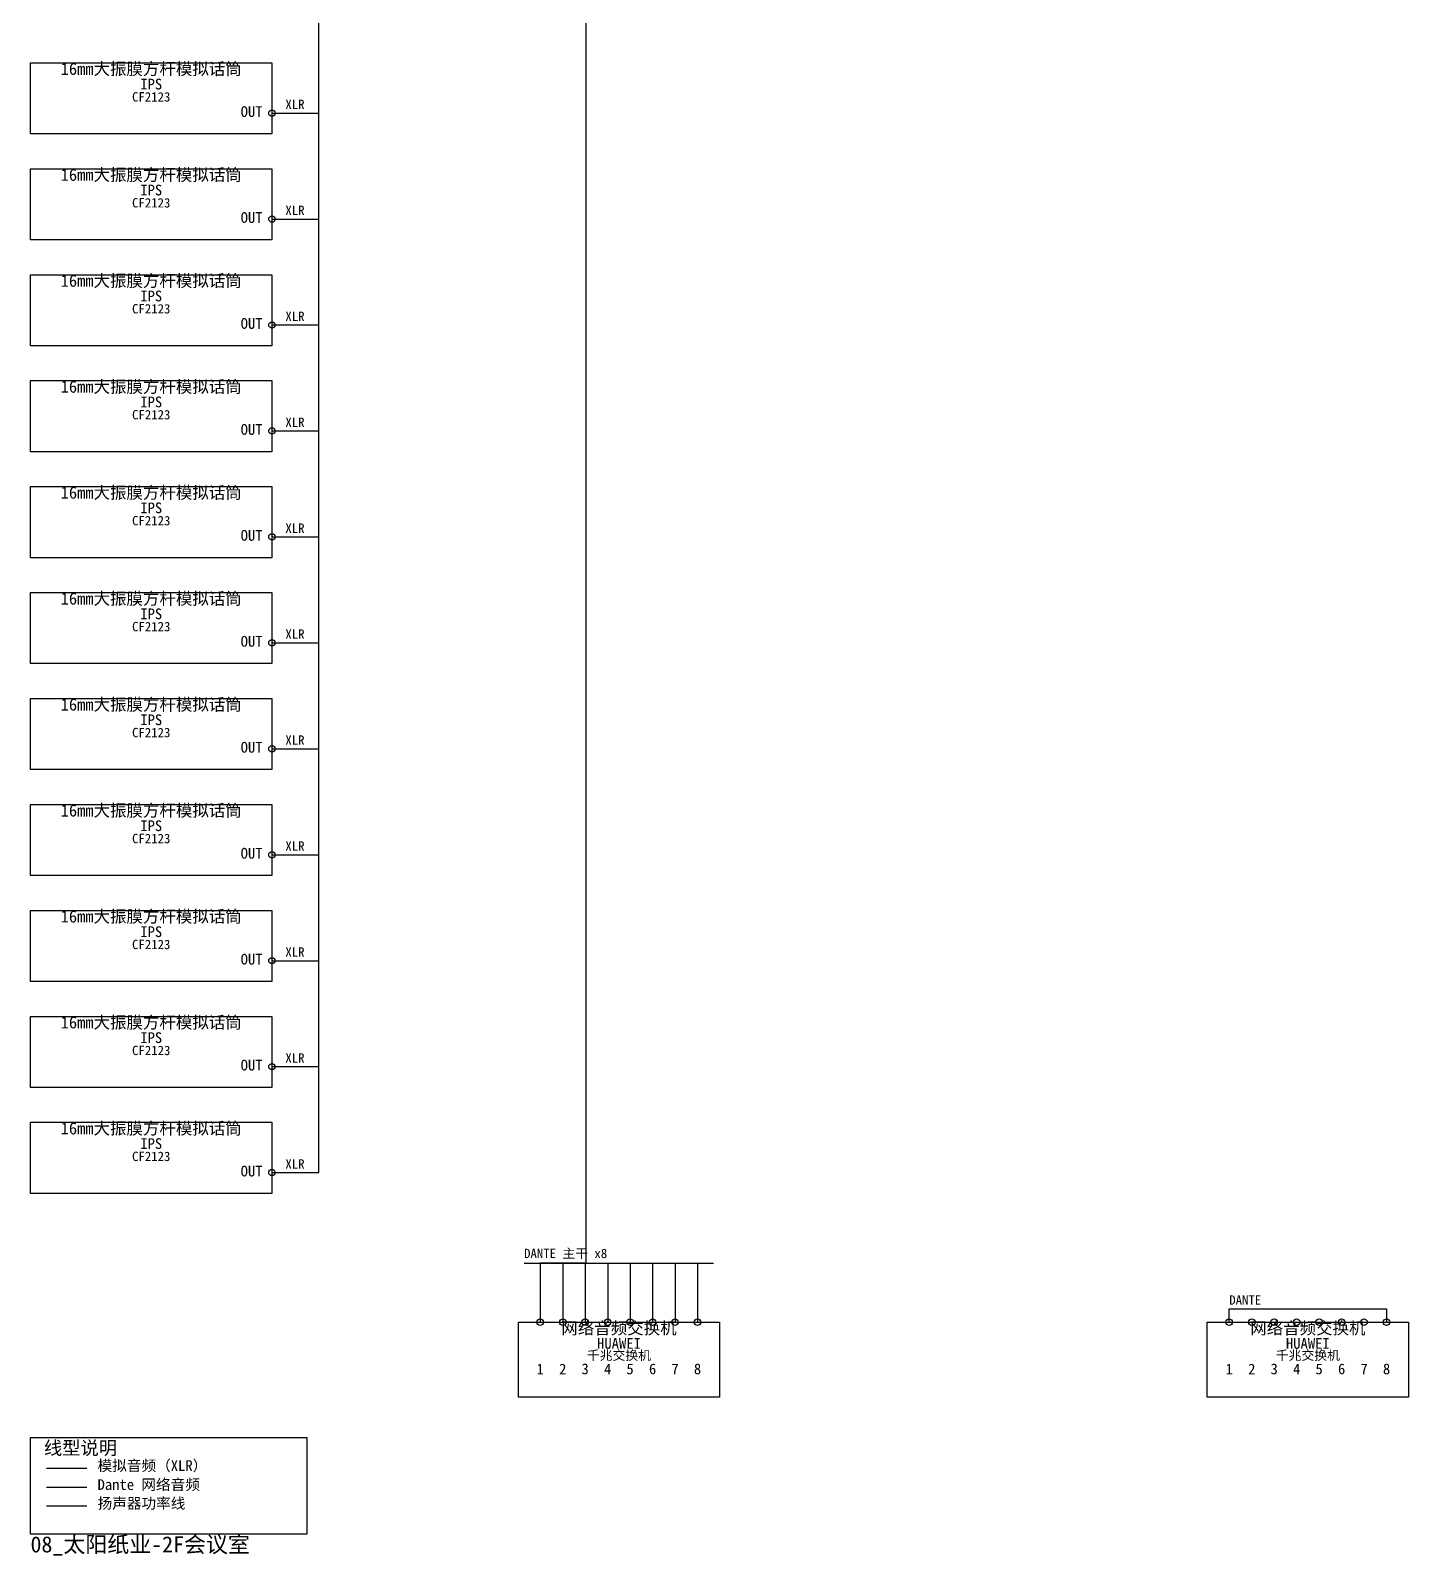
# Model space of a CAD drawing. Header units: metres. Extents: x 40 to 1351, y -3444 to -39.
# Drawn here: x 40 to 1067, y -3444 to -2307 of the extents above; entities that cross this region are included whole.
import ezdxf

# ---------------------------------------------------------------- set-up
doc = ezdxf.new("R2010")
doc.units = ezdxf.units.M
for name, color, linetype in [('DEVICES', 7, 'Continuous'), ('LABELS', 7, 'Continuous'), ('LEGEND', 7, 'Continuous'), ('PORTS', 6, 'Continuous'), ('WIRE_LABELS', 7, 'Continuous'), ('WIRES_ANALOG', 4, 'Continuous'), ('WIRES_DANTE', 5, 'Continuous')]:
    doc.layers.add(name, color=color, linetype=linetype)
doc.styles.add('CJK', font='simsun.ttc')

msp = doc.modelspace()

# ---------------------------------------------------------------- linework, layer by layer
at = {"layer": 'DEVICES', "color": 7, "lineweight": 25, "true_color": 0xb4b2a9}
for points in [[(40, -2331), (220, -2331), (220, -2384), (40, -2384), (40, -2331)], [(40, -2410), (220, -2410), (220, -2463), (40, -2463), (40, -2410)], [(40, -2489), (220, -2489), (220, -2542), (40, -2542), (40, -2489)], [(40, -2568), (220, -2568), (220, -2621), (40, -2621), (40, -2568)], [(40, -2647), (220, -2647), (220, -2700), (40, -2700), (40, -2647)], [(40, -2726), (220, -2726), (220, -2779), (40, -2779), (40, -2726)], [(40, -2805), (220, -2805), (220, -2858), (40, -2858), (40, -2805)], [(40, -2884), (220, -2884), (220, -2937), (40, -2937), (40, -2884)], [(40, -2963), (220, -2963), (220, -3016), (40, -3016), (40, -2963)], [(40, -3042), (220, -3042), (220, -3095), (40, -3095), (40, -3042)], [(40, -3121), (220, -3121), (220, -3174), (40, -3174), (40, -3121)], [(403.7, -3270), (553.7, -3270), (553.7, -3326), (403.7, -3326), (403.7, -3270)], [(403.7, -3270), (553.7, -3270), (553.7, -3326), (403.7, -3326), (403.7, -3270)], [(917.3, -3270), (1067.3, -3270), (1067.3, -3326), (917.3, -3326), (917.3, -3270)], [(917.3, -3270), (1067.3, -3270), (1067.3, -3326), (917.3, -3326), (917.3, -3270)]]:
    msp.add_lwpolyline(points, dxfattribs=at)
at = {"layer": 'LEGEND', "linetype": 'CONTINUOUS', "true_color": 0x5dcaa5}
msp.add_line((52, -3379), (82, -3379), dxfattribs=at)
at = {"layer": 'LEGEND', "linetype": 'CONTINUOUS', "true_color": 0x378add}
msp.add_line((52, -3393), (82, -3393), dxfattribs=at)
at = {"layer": 'LEGEND', "linetype": 'CONTINUOUS', "true_color": 0xe8655a}
msp.add_line((52, -3407), (82, -3407), dxfattribs=at)
at = {"layer": 'LEGEND', "color": 7, "lineweight": 25, "true_color": 0x8a8578}
msp.add_lwpolyline([(40, -3356), (246, -3356), (246, -3428), (40, -3428), (40, -3356)], dxfattribs=at)
at = {"layer": 'PORTS', "true_color": 0x5dcaa5}
for centre in [(220, -2368.5), (220, -2447.5), (220, -2526.5), (220, -2605.5), (220, -2684.5), (220, -2763.5), (220, -2842.5), (220, -2921.5), (220, -3000.5), (220, -3079.5), (220, -3158.5)]:
    msp.add_circle(centre, 2.4, dxfattribs=at)
at = {"layer": 'PORTS', "true_color": 0x378add}
for centre in [(420, -3270), (420, -3270), (436.8, -3270), (436.8, -3270), (453.5, -3270), (453.5, -3270), (470.3, -3270), (470.3, -3270), (487, -3270), (487, -3270), (503.8, -3270), (503.8, -3270), (520.5, -3270), (520.5, -3270), (537.3, -3270), (537.3, -3270), (933.7, -3270), (933.7, -3270), (950.5, -3270), (950.5, -3270), (967.2, -3270), (967.2, -3270), (984, -3270), (984, -3270), (1000.7, -3270), (1000.7, -3270), (1017.5, -3270), (1017.5, -3270), (1034.2, -3270), (1034.2, -3270), (1051, -3270), (1051, -3270)]:
    msp.add_circle(centre, 2.4, dxfattribs=at)
at = {"layer": 'WIRES_ANALOG', "linetype": 'CONTINUOUS', "true_color": 0x5dcaa5}
for points in [[(220, -2368.5), (230, -2368.5), (255, -2368.5), (255, -554.5), (280, -554.5), (290, -554.5)], [(220, -2447.5), (230, -2447.5), (255, -2447.5), (255, -565.5), (280, -565.5), (290, -565.5)], [(220, -2526.5), (230, -2526.5), (255, -2526.5), (255, -576.5), (280, -576.5), (290, -576.5)], [(220, -2605.5), (230, -2605.5), (255, -2605.5), (255, -587.5), (280, -587.5), (290, -587.5)], [(220, -2684.5), (230, -2684.5), (255, -2684.5), (255, -598.5), (280, -598.5), (290, -598.5)], [(220, -2763.5), (230, -2763.5), (255, -2763.5), (255, -609.5), (280, -609.5), (290, -609.5)], [(220, -2842.5), (230, -2842.5), (255, -2842.5), (255, -620.5), (280, -620.5), (290, -620.5)], [(220, -2921.5), (230, -2921.5), (255, -2921.5), (255, -710.5), (280, -710.5), (290, -710.5)], [(220, -3000.5), (230, -3000.5), (255, -3000.5), (255, -721.5), (280, -721.5), (290, -721.5)], [(220, -3079.5), (230, -3079.5), (255, -3079.5), (255, -732.5), (280, -732.5), (290, -732.5)], [(220, -3158.5), (230, -3158.5), (255, -3158.5), (255, -743.5), (280, -743.5), (290, -743.5)]]:
    msp.add_lwpolyline(points, dxfattribs=at)
at = {"layer": 'WIRES_DANTE', "linetype": 'CONTINUOUS', "true_color": 0x378add}
for points in [[(428, -165.5), (438, -165.5), (454, -165.5), (454, -3226), (420, -3226), (420, -3270)], [(428, -176.5), (438, -176.5), (454, -176.5), (454, -3226), (436.8, -3226), (436.8, -3270)], [(428, -376.5), (438, -376.5), (454, -376.5), (454, -3226), (453.5, -3226), (453.5, -3270)], [(428, -387.5), (438, -387.5), (454, -387.5), (454, -3226), (470.3, -3226), (470.3, -3270)], [(428, -587.5), (438, -587.5), (454, -587.5), (454, -3226), (487, -3226), (487, -3270)], [(428, -598.5), (438, -598.5), (454, -598.5), (454, -3226), (503.8, -3226), (503.8, -3270)], [(428, -798.5), (438, -798.5), (454, -798.5), (454, -3226), (520.5, -3226), (520.5, -3270)], [(428, -809.5), (438, -809.5), (454, -809.5), (454, -3226), (537.3, -3226), (537.3, -3270)], [(408, -3226), (549.3, -3226)], [(933.7, -3270), (933.7, -3260), (933.7, -3260), (1051, -3260), (1051, -3260), (1051, -3270)]]:
    msp.add_lwpolyline(points, dxfattribs=at)

# ---------------------------------------------------------------- texts
at = {"layer": 'LABELS', "true_color": 0xf1efe8, "style": 'CJK'}
for s, insert, char_height, attachment_point in [('16mm大振膜方杆模拟话筒', (130, -2341), 9, 8), ('16mm大振膜方杆模拟话筒', (130, -2420), 9, 8), ('16mm大振膜方杆模拟话筒', (130, -2499), 9, 8), ('16mm大振膜方杆模拟话筒', (130, -2578), 9, 8), ('16mm大振膜方杆模拟话筒', (130, -2657), 9, 8), ('16mm大振膜方杆模拟话筒', (130, -2736), 9, 8), ('16mm大振膜方杆模拟话筒', (130, -2815), 9, 8), ('16mm大振膜方杆模拟话筒', (130, -2894), 9, 8), ('16mm大振膜方杆模拟话筒', (130, -2973), 9, 8), ('16mm大振膜方杆模拟话筒', (130, -3052), 9, 8), ('16mm大振膜方杆模拟话筒', (130, -3131), 9, 8), ('网络音频交换机', (478.7, -3280), 9, 8), ('网络音频交换机', (478.7, -3280), 9, 8), ('网络音频交换机', (992.3, -3280), 9, 8), ('网络音频交换机', (992.3, -3280), 9, 8), ('08_太阳纸业-2F会议室', (40, -3444), 12, 7)]:
    msp.add_mtext(s, dxfattribs=dict(at, insert=insert, char_height=char_height, attachment_point=attachment_point))
at = {"layer": 'LABELS', "true_color": 0x9a978d, "char_height": 7, "attachment_point": 8, "style": 'CJK'}
for s, insert in [('CF2123', (130, -2360)), ('CF2123', (130, -2439)), ('CF2123', (130, -2518)), ('CF2123', (130, -2597)), ('CF2123', (130, -2676)), ('CF2123', (130, -2755)), ('CF2123', (130, -2834)), ('CF2123', (130, -2913)), ('CF2123', (130, -2992)), ('CF2123', (130, -3071)), ('CF2123', (130, -3150)), ('千兆交换机', (478.7, -3299)), ('千兆交换机', (478.7, -3299)), ('千兆交换机', (992.3, -3299)), ('千兆交换机', (992.3, -3299))]:
    msp.add_mtext(s, dxfattribs=dict(at, insert=insert))
at = {"layer": 'LABELS', "true_color": 0xc4c2b8, "char_height": 8, "attachment_point": 8, "style": 'CJK'}
for s, insert in [('IPS', (130, -2351)), ('IPS', (130, -2430)), ('IPS', (130, -2509)), ('IPS', (130, -2588)), ('IPS', (130, -2667)), ('IPS', (130, -2746)), ('IPS', (130, -2825)), ('IPS', (130, -2904)), ('IPS', (130, -2983)), ('IPS', (130, -3062)), ('IPS', (130, -3141)), ('HUAWEI', (478.7, -3290)), ('HUAWEI', (478.7, -3290)), ('HUAWEI', (992.3, -3290)), ('HUAWEI', (992.3, -3290))]:
    msp.add_mtext(s, dxfattribs=dict(at, insert=insert))
at = {"layer": 'LABELS', "true_color": 0xf5f5ec, "char_height": 8, "style": 'CJK'}
for s, insert, attachment_point in [('OUT', (213, -2371.5), 9), ('OUT', (213, -2450.5), 9), ('OUT', (213, -2529.5), 9), ('OUT', (213, -2608.5), 9), ('OUT', (213, -2687.5), 9), ('OUT', (213, -2766.5), 9), ('OUT', (213, -2845.5), 9), ('OUT', (213, -2924.5), 9), ('OUT', (213, -3003.5), 9), ('OUT', (213, -3082.5), 9), ('OUT', (213, -3161.5), 9), ('1', (420, -3309), 8), ('1', (420, -3309), 8), ('2', (436.8, -3309), 8), ('2', (436.8, -3309), 8), ('3', (453.5, -3309), 8), ('3', (453.5, -3309), 8), ('4', (470.3, -3309), 8), ('4', (470.3, -3309), 8), ('5', (487, -3309), 8), ('5', (487, -3309), 8), ('6', (503.8, -3309), 8), ('6', (503.8, -3309), 8), ('7', (520.5, -3309), 8), ('7', (520.5, -3309), 8), ('8', (537.3, -3309), 8), ('8', (537.3, -3309), 8), ('1', (933.7, -3309), 8), ('1', (933.7, -3309), 8), ('2', (950.5, -3309), 8), ('2', (950.5, -3309), 8), ('3', (967.2, -3309), 8), ('3', (967.2, -3309), 8), ('4', (984, -3309), 8), ('4', (984, -3309), 8), ('5', (1000.7, -3309), 8), ('5', (1000.7, -3309), 8), ('6', (1017.5, -3309), 8), ('6', (1017.5, -3309), 8), ('7', (1034.2, -3309), 8), ('7', (1034.2, -3309), 8), ('8', (1051, -3309), 8), ('8', (1051, -3309), 8)]:
    msp.add_mtext(s, dxfattribs=dict(at, insert=insert, attachment_point=attachment_point))
at = {"layer": 'LEGEND', "true_color": 0xf1efe8, "insert": (50, -3370), "char_height": 10, "attachment_point": 7, "style": 'CJK'}
msp.add_mtext('线型说明', dxfattribs=at)
at = {"layer": 'LEGEND', "true_color": 0xe8e6dd, "char_height": 8, "attachment_point": 7, "style": 'CJK'}
for s, insert in [('模拟音频（XLR）', (90, -3382)), ('Dante 网络音频', (90, -3396)), ('扬声器功率线', (90, -3410))]:
    msp.add_mtext(s, dxfattribs=dict(at, insert=insert))
at = {"layer": 'WIRE_LABELS', "true_color": 0x5dcaa5, "char_height": 7, "attachment_point": 7, "style": 'CJK'}
for insert in [(230, -2365.5), (230, -2444.5), (230, -2523.5), (230, -2602.5), (230, -2681.5), (230, -2760.5), (230, -2839.5), (230, -2918.5), (230, -2997.5), (230, -3076.5), (230, -3155.5)]:
    msp.add_mtext('XLR', dxfattribs=dict(at, insert=insert))
at = {"layer": 'WIRE_LABELS', "true_color": 0x378add, "char_height": 7, "attachment_point": 7, "style": 'CJK'}
for s, insert in [('DANTE 主干 x8', (408, -3223)), ('DANTE', (933.7, -3257))]:
    msp.add_mtext(s, dxfattribs=dict(at, insert=insert))

doc.saveas('drawing.dxf')
